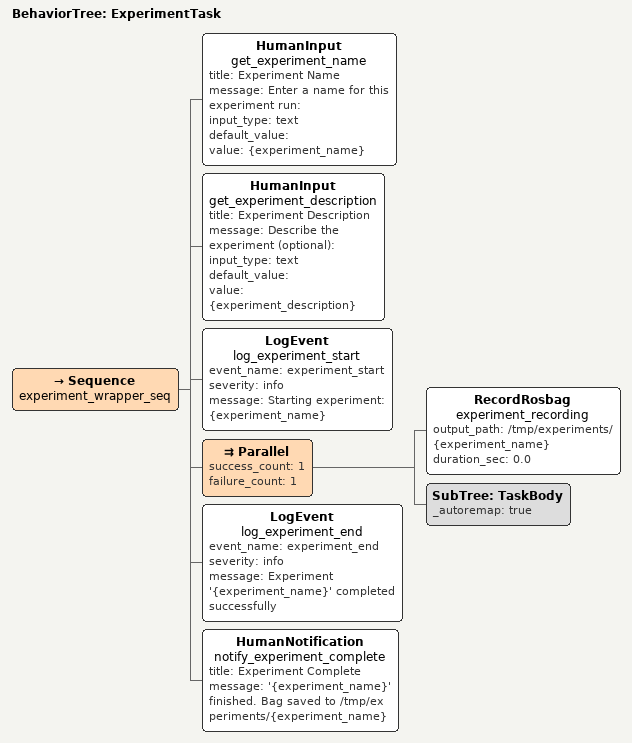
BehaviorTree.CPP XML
<root BTCPP_format="4">

  <BehaviorTree ID="ExperimentTask">
    <Sequence name="experiment_wrapper_seq">

      <!-- ── Phase 1: Collect experiment metadata from operator ────────── -->
      <HumanInput name="get_experiment_name"
                  title="Experiment Name"
                  message="Enter a name for this experiment run:"
                  input_type="text"
                  default_value=""
                  value="{experiment_name}"/>

      <HumanInput name="get_experiment_description"
                  title="Experiment Description"
                  message="Describe the experiment (optional):"
                  input_type="text"
                  default_value=""
                  value="{experiment_description}"/>

      <LogEvent name="log_experiment_start"
                event_name="experiment_start"
                severity="info"
                message="Starting experiment: {experiment_name}"/>

      <Parallel success_count="1" failure_count="1">

        <RecordRosbag name="experiment_recording"
                      output_path="/tmp/experiments/{experiment_name}"
                      duration_sec="0.0"/>

        <SubTree ID="TaskBody" _autoremap="true"/>

      </Parallel>

      <!-- ── Phase 3: Notify completion (only runs if task succeeded) ── -->
      <LogEvent name="log_experiment_end"
                event_name="experiment_end"
                severity="info"
                message="Experiment '{experiment_name}' completed successfully"/>

      <HumanNotification name="notify_experiment_complete"
                         title="Experiment Complete"
                         message="'{experiment_name}' finished. Bag saved to /tmp/experiments/{experiment_name}"/>

    </Sequence>
  </BehaviorTree>

</root>
